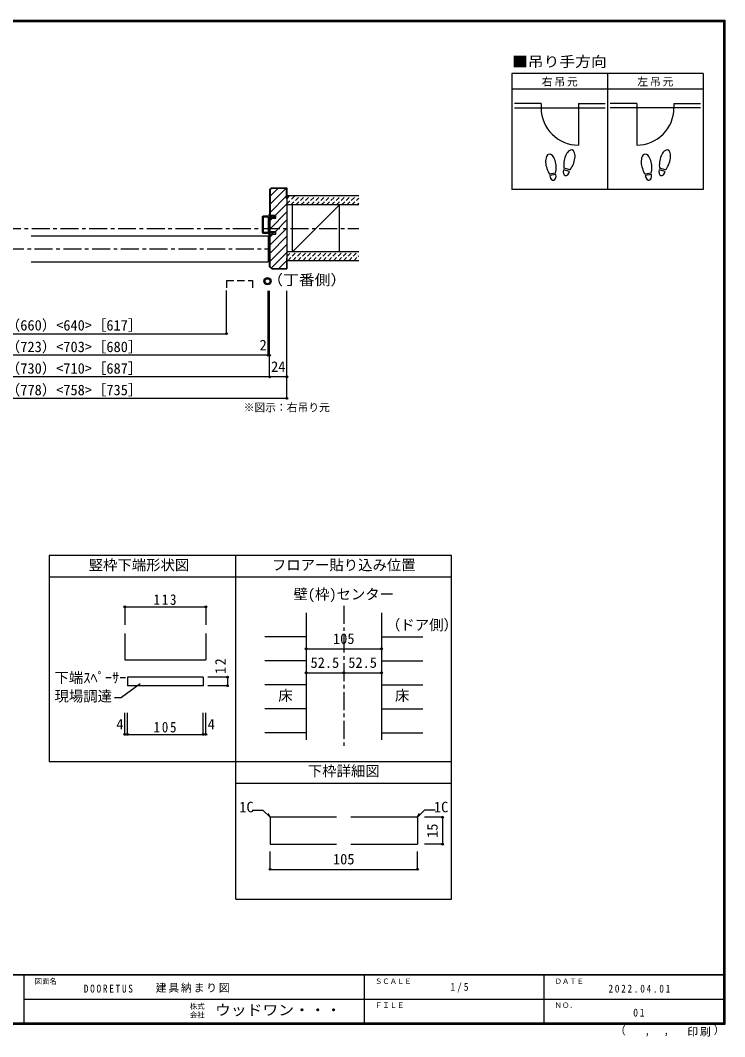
# Model space of a CAD drawing. Units: millimetres at full size, sheet at 1:5, with parts at other scales. Extents: x -973 to 977, y -718 to 696.
# Drawn here: x -3 to 977, y -718 to 696 of the extents above; entities that cross this region are included whole.
import ezdxf
from ezdxf.enums import TextEntityAlignment as Align

# ---------------------------------------------------------------- set-up
doc = ezdxf.new("R2010")
doc.units = ezdxf.units.MM
doc.header["$LTSCALE"] = 5
doc.header["$PDMODE"] = 32
doc.header["$PDSIZE"] = 2.5
for name, pattern in [('CHAIN1', [8, 5, -1, 1, -1]), ('DASHED1', [1.8, 1.2, -0.6]), ('DASHED2', [3, 2, -1])]:
    doc.linetypes.add(name, pattern=pattern)
for name, color, linetype in [('0-0_補助線', 7, 'Continuous'), ('0-1_通り芯', 4, 'CHAIN1'), ('0-3_仕上げ', 2, 'Continuous'), ('0-4_枠', 3, 'Continuous'), ('0-6_扉', 6, 'Continuous'), ('0-7_金物', 7, 'Continuous'), ('0-8_戸当り', 3, 'Continuous'), ('0-A_文字', 3, 'Continuous'), ('0-B_寸法', 7, 'Continuous'), ('0-C_ハッチ', 4, 'DASHED1'), ('1-4_枠', 3, 'Continuous'), ('1-B_寸法', 4, 'Continuous'), ('F-0_補助線', 7, 'Continuous'), ('F-1_枠', 6, 'Continuous'), ('F-A_文字', 7, 'Continuous')]:
    doc.layers.add(name, color=color, linetype=linetype)
doc.styles.add('ＭＳ ゴシック', font='')
doc.styles.get('ＭＳ ゴシック').set_extended_font_data('MS Gothic')

# ---------------------------------------------------------------- blocks, each defined once
blk = doc.blocks.new('01')
at = {"layer": '0-0_補助線'}
for p, q in [((-14.5, 0.346), (-14.5, -0.449)), ((-14.3, 0.346), (-14.3, -0.449)), ((-12.045, -0.049), (-14.178, 0.444)), ((-12, 0.146), (-14.133, 0.639)), ((-11.475, 5.146), (-12.298, 4.504)), ((-12.175, 4.146), (-11.475, 4.146)), ((-12.045, -0.049), (-11.993, 0.145)), ((-11.475, 0.146), (-12, 0.146)), ((-11.475, 7.146), (-11.475, 5.146)), ((-11.475, 4.146), (-11.475, 0.146)), ((-10.68, 7.55), (-9.257, 6.508)), ((-9.375, 6.146), (-10.075, 6.146)), ((-10.075, 3.146), (-10.075, 6.146)), ((-10.075, 3.146), (-9.252, 2.504)), ((-9.375, 2.146), (-10.075, 2.146)), ((-10.075, 0.146), (-10.075, 2.146)), ((-10.075, 0.146), (10.075, 0.146)), ((10.075, 3.146), (9.252, 2.504)), ((10.68, 7.55), (9.257, 6.508)), ((9.375, 6.146), (10.075, 6.146)), ((9.375, 2.146), (10.075, 2.146)), ((10.075, 3.146), (10.075, 6.146)), ((10.075, 0.146), (10.075, 2.146)), ((11.475, 7.146), (11.475, 5.146)), ((11.475, 5.146), (12.298, 4.504)), ((12.175, 4.146), (11.475, 4.146)), ((11.475, 4.146), (11.475, 0.146)), ((11.475, 0.146), (12, 0.146)), ((12.045, -0.049), (11.993, 0.145)), ((12, 0.146), (14.133, 0.639)), ((12.045, -0.049), (14.178, 0.444)), ((14.3, 0.346), (14.3, -0.449)), ((14.5, 0.346), (14.5, -0.449)), ((-14.265, -0.741), (-12.235, -1.196)), ((-14.222, -0.546), (-12.191, -1.001)), ((-12, -1.488), (-12, -8.854)), ((-11.8, -1.488), (-11.8, -8.854)), ((-11, -9.654), (11, -9.654)), ((11, -9.854), (-11, -9.854)), ((-10.6, -1.554), (-10.6, -8.154)), ((-10.3, -1.254), (10.3, -1.254)), ((-10.3, -8.454), (10.3, -8.454)), ((10.6, -1.554), (10.6, -8.154)), ((11.8, -1.488), (11.8, -8.854)), ((12, -1.488), (12, -8.854)), ((14.222, -0.546), (12.191, -1.001)), ((14.265, -0.741), (12.235, -1.196))]:
    blk.add_line(p, q, dxfattribs=at)
for centre, radius, start, end in [((-14.2, 0.346), 0.3, 77.00048, 180), ((-14.2, 0.346), 0.1, 77.00048, 180), ((-12.175, 4.346), 0.2, 127.96957, 270), ((-10.975, 7.146), 0.5, 53.78053, 180), ((-9.375, 6.346), 0.2, 270, 53.78053), ((-9.375, 2.346), 0.2, 270, 52.03043), ((9.375, 6.346), 0.2, 126.21947, 270), ((9.375, 2.346), 0.2, 127.96957, 270), ((10.975, 7.146), 0.5, 0, 126.21947), ((12.175, 4.346), 0.2, 270, 52.03043), ((14.2, 0.346), 0.3, 0, 102.99952), ((14.2, 0.346), 0.1, 0, 102.99952), ((-14.2, -0.449), 0.3, 180, 257.3929), ((-14.2, -0.449), 0.1, 180, 257.3929), ((-12.3, -1.488), 0.3, 0, 76.0718), ((-12.3, -1.488), 0.5, 0, 76.0718), ((-11, -8.854), 1, 180, 270), ((-11, -8.854), 0.8, 180, 270), ((-10.3, -1.554), 0.3, 90, 180), ((-10.3, -8.154), 0.3, 180, 270), ((10.3, -1.554), 0.3, 0, 90), ((10.3, -8.154), 0.3, 270, 0), ((11, -8.854), 1, 270, 0), ((11, -8.854), 0.8, 270, 0), ((12.3, -1.488), 0.5, 103.9282, 180), ((12.3, -1.488), 0.3, 103.9282, 180), ((14.2, -0.449), 0.1, 282.6071, 0), ((14.2, -0.449), 0.3, 282.6071, 0)]:
    blk.add_arc(centre, radius, start, end, dxfattribs=at)

msp = doc.modelspace()

# ---------------------------------------------------------------- linework, layer by layer
at = {"layer": '0-0_補助線', "color": 3}
msp.add_line((254.838, -156.826), (254.838, -193.786), dxfattribs=at)
at = {"layer": '0-0_補助線'}
for p, q in [((145.838, -217.695), (145.838, -229.695)), ((250.838, -217.695), (145.838, -217.695)), ((250.838, -217.695), (250.838, -229.695)), ((163.324, -226.9), (137.524, -246.25)), ((250.838, -229.695), (145.838, -229.695)), ((127.68, -246.25), (137.524, -246.25))]:
    msp.add_line(p, q, dxfattribs=at)
at = {"layer": '0-0_補助線', "color": 4}
for p, q in [((284.728, -217.695), (257.646, -217.695)), ((284.728, -217.695), (284.728, -229.695)), ((284.728, -229.695), (257.646, -229.695))]:
    msp.add_line(p, q, dxfattribs=at)
at = {"layer": '0-0_補助線', "color": 3}
msp.add_lwpolyline([(141.838, -156.826), (141.838, -193.786), (254.838, -193.786)], dxfattribs=at)
at = {"layer": '0-0_補助線'}
for p in [(284.728, -217.695), (284.728, -229.695)]:
    msp.add_point(p, dxfattribs=at)
at = {"layer": '0-1_通り芯'}
for p, q in [((-467.5, 406.5), (467.5, 406.5)), ((-343.5, 378), (343.5, 378)), ((446.653, -118.5), (446.653, -315.007))]:
    msp.add_line(p, q, dxfattribs=at)
at = {"layer": '0-3_仕上げ'}
for p, q in [((467.5, 451.5), (367.5, 451.5)), ((467.5, 439), (367.5, 439)), ((467.5, 374), (367.5, 374)), ((467.5, 361.5), (367.5, 361.5))]:
    msp.add_line(p, q, dxfattribs=at)
at = {"layer": '0-3_仕上げ', "color": 3}
for p, q in [((375.5, 374), (375.5, 439)), ((440.5, 374), (440.5, 439))]:
    msp.add_line(p, q, dxfattribs=at)
at = {"layer": '0-3_仕上げ', "color": 7}
msp.add_line((440.5, 439), (375.5, 374), dxfattribs=at)
at = {"layer": '0-3_仕上げ', "color": 4}
for p, q in [((394.153, -161.801), (336.653, -161.801)), ((499.153, -161.801), (556.653, -161.801)), ((394.153, -195.103), (336.653, -195.103)), ((499.153, -195.103), (556.653, -195.103)), ((394.153, -228.404), (336.653, -228.404)), ((499.153, -228.404), (556.653, -228.404)), ((394.153, -261.706), (336.653, -261.706)), ((499.153, -261.706), (556.653, -261.706)), ((394.153, -295.007), (336.653, -295.007)), ((499.153, -295.007), (556.653, -295.007))]:
    msp.add_line(p, q, dxfattribs=at)
at = {"layer": '0-4_枠'}
for p, q in [((346.328, 463), (343.5, 460.172)), ((343.5, 460.172), (343.5, 424.5)), ((346.536, 462.5), (344, 459.964)), ((344, 459.964), (344, 424.5)), ((346.328, 463), (367.5, 463)), ((346.536, 462.5), (367, 462.5)), ((367, 448), (367, 462.5)), ((367.5, 463), (367.5, 350)), ((367, 448), (367.5, 448)), ((343.5, 402.2), (343.5, 420.8)), ((343.5, 420.8), (352, 420.8)), ((344, 402.2), (344, 420.8)), ((343.5, 402.2), (352, 402.2)), ((343.5, 352.828), (343.5, 398.5)), ((343.5, 398.5), (352, 398.5)), ((344, 353.036), (344, 398.5)), ((352, 398.5), (352, 402.2)), ((367, 365), (367, 350.5)), ((367, 365), (367.5, 365)), ((346.328, 350), (343.5, 352.828)), ((346.536, 350.5), (344, 353.036)), ((346.328, 350), (367.5, 350)), ((346.536, 350.5), (367, 350.5)), ((394.153, -128.5), (394.153, -305.007)), ((499.153, -128.5), (499.153, -305.007))]:
    msp.add_line(p, q, dxfattribs=at)
msp.add_lwpolyline([(352, 420.8), (352, 424.5), (343.5, 424.5)], dxfattribs=at)
at = {"layer": '0-6_扉'}
for p, q in [((11.5, 396), (341.5, 396)), ((341.5, 396), (341.5, 360)), ((11.5, 360), (341.5, 360))]:
    msp.add_line(p, q, dxfattribs=at)
at = {"layer": '0-6_扉', "linetype": 'DASHED2'}
for p, q in [((283.505, 333.908), (319.505, 333.908)), ((283.505, 333.908), (283.505, 320)), ((319.505, 333.908), (319.505, 319.657))]:
    msp.add_line(p, q, dxfattribs=at)
at = {"layer": '0-7_金物'}
for radius in [5, 3.5]:
    msp.add_circle((340.549, 332.957), radius, dxfattribs=at)
at = {"layer": '0-8_戸当り', "color": 2}
for p, q in [((721.239, 580.308), (684.139, 580.308)), ((721.239, 580.308), (721.239, 574.008)), ((773.039, 580.308), (810.139, 580.308)), ((773.039, 580.308), (773.039, 522.208)), ((854.239, 580.308), (817.139, 580.308)), ((854.239, 580.308), (854.239, 522.208)), ((906.039, 580.308), (943.139, 580.308)), ((906.039, 580.308), (906.039, 574.008)), ((684.139, 574.008), (810.139, 574.008)), ((943.139, 574.008), (817.139, 574.008))]:
    msp.add_line(p, q, dxfattribs=at)
at = {"layer": '0-8_戸当り'}
for p, q in [((741.457, 483.378), (732.811, 481.853)), ((741.822, 481.31), (733.175, 479.785)), ((760.924, 485.706), (752.444, 487.978)), ((761.468, 487.735), (752.987, 490.007)), ((874.457, 483.378), (865.811, 481.853)), ((874.822, 481.31), (866.175, 479.785)), ((893.924, 485.706), (885.444, 487.978)), ((894.468, 487.735), (885.987, 490.007))]:
    msp.add_line(p, q, dxfattribs=at)
at = {"layer": '0-8_戸当り', "color": 2}
for centre, start, end in [((773.039, 574.008), 180, 270), ((854.239, 574.008), 270, 0)]:
    msp.add_arc(centre, 51.8, start, end, dxfattribs=at)
at = {"layer": '0-8_戸当り'}
for centre, major_axis, ratio, start_param, end_param in [((734.795, 495.877), (-2.445, 13.867), 0.5, 4.34059143, 8.22577918), ((760.713, 501.878), (3.644, 13.601), 0.5, 4.34059143, 8.22577918), ((867.795, 495.877), (-2.445, 13.867), 0.5, 4.34059143, 8.22577918), ((893.713, 501.878), (3.644, 13.601), 0.5, 4.34059143, 8.22577918), ((760.609, 501.489), (4.416, 16.48), 0.4, 1.85063327, 2.44287679), ((760.609, 501.489), (4.416, 16.48), 0.4, 3.84030852, 4.43255203), ((893.609, 501.489), (4.416, 16.48), 0.4, 1.85063327, 2.44287679), ((893.609, 501.489), (4.416, 16.48), 0.4, 3.84030852, 4.43255203), ((734.865, 495.481), (-2.963, 16.802), 0.4, 1.85063327, 2.44287679), ((737.498, 480.548), (-1.27, 7.205), 0.6, 1.57079633, 4.71238898), ((734.865, 495.481), (-2.963, 16.802), 0.4, 3.84030852, 4.43255203), ((756.684, 486.842), (1.894, 7.067), 0.6, 1.57079633, 4.71238898), ((867.865, 495.481), (-2.963, 16.802), 0.4, 1.85063327, 2.44287679), ((870.498, 480.548), (-1.27, 7.205), 0.6, 1.57079633, 4.71238898), ((867.865, 495.481), (-2.963, 16.802), 0.4, 3.84030852, 4.43255203), ((889.684, 486.842), (1.894, 7.067), 0.6, 1.57079633, 4.71238898)]:
    msp.add_ellipse(centre, major_axis=major_axis, ratio=ratio, start_param=start_param, end_param=end_param, dxfattribs=at)
at = {"layer": '0-A_文字'}
for p, q in [((680.639, 621.667), (680.639, 460.667)), ((946.639, 621.667), (680.639, 621.667)), ((813.639, 621.667), (813.639, 460.667)), ((680.639, 600.667), (946.639, 600.667)), ((36.653, -48.5), (36.653, -335.007)), ((296.653, -48.5), (36.653, -48.5)), ((596.653, -48.5), (296.653, -48.5)), ((296.653, -335.007), (296.653, -48.5)), ((596.653, -526.5), (596.653, -48.5)), ((296.653, -78.5), (36.653, -78.5)), ((596.653, -78.5), (296.653, -78.5)), ((296.653, -526.5), (296.653, -335.007)), ((296.653, -365.007), (596.653, -365.007)), ((296.653, -526.5), (596.653, -526.5))]:
    msp.add_line(p, q, dxfattribs=at)
for points in [[(946.639, 621.667), (946.639, 460.667), (680.639, 460.667)], [(36.653, -335.007), (296.653, -335.007), (596.653, -335.007)]]:
    msp.add_lwpolyline(points, dxfattribs=at)
at = {"layer": '0-B_寸法', "color": 4}
for p, q in [((283.505, 260), (283.505, 320)), ((341.5, 230), (341.5, 319.657)), ((343.5, 200), (343.5, 319.657)), ((367.5, 170), (367.5, 319.657)), ((-333.5, 260), (283.505, 260)), ((343.5, 230), (-343.5, 230)), ((367.5, 200), (-367.5, 200)), ((367.5, 170), (-367.5, 170)), ((141.838, -119.894), (254.838, -119.894)), ((141.838, -119.894), (141.838, -144.894)), ((254.838, -119.894), (254.838, -144.894)), ((394.153, -178.452), (499.153, -178.452)), ((394.153, -211.753), (499.153, -211.753)), ((141.838, -297.343), (141.838, -267.335)), ((145.838, -297.343), (145.838, -267.335)), ((250.838, -297.343), (250.838, -267.335)), ((254.838, -297.343), (254.838, -267.335)), ((141.838, -297.343), (145.838, -297.343)), ((145.838, -297.343), (250.838, -297.343)), ((250.838, -297.343), (254.838, -297.343))]:
    msp.add_line(p, q, dxfattribs=at)
at = {"layer": '0-B_寸法'}
for p in [(283.505, 260), (341.5, 230), (343.5, 230), (343.5, 200), (367.5, 200), (367.5, 170), (141.838, -119.894), (254.838, -119.894), (394.153, -178.452), (499.153, -178.452), (394.153, -211.753), (446.653, -211.753), (499.153, -211.753), (141.838, -297.343), (145.838, -297.343), (250.838, -297.343), (254.838, -297.343)]:
    msp.add_point(p, dxfattribs=at)
at = {"layer": '0-C_ハッチ', "linetype": 'Continuous'}
for p, q in [((344, 439.912), (366.588, 462.5)), ((355.275, 462.5), (344, 451.225)), ((367, 451.598), (344, 428.598)), ((367.5, 440.784), (351.216, 424.5)), ((367.5, 429.47), (344, 405.97)), ((347.516, 420.8), (344, 417.284)), ((367.5, 418.157), (351.543, 402.2)), ((367.5, 406.843), (344, 383.343)), ((347.843, 398.5), (344, 394.657)), ((367.5, 395.529), (344, 372.029)), ((367.5, 384.216), (344, 360.716)), ((367.5, 372.902), (345.817, 351.219)), ((367, 361.088), (356.412, 350.5))]:
    msp.add_line(p, q, dxfattribs=at)
at = {"layer": '0-C_ハッチ'}
for p, q in [((367.5, 447.672), (371.328, 451.5)), ((367.5, 440.601), (378.399, 451.5)), ((372.97, 439), (385.47, 451.5)), ((380.041, 439), (392.541, 451.5)), ((387.112, 439), (399.612, 451.5)), ((394.183, 439), (406.683, 451.5)), ((401.255, 439), (413.755, 451.5)), ((408.326, 439), (420.826, 451.5)), ((415.397, 439), (427.897, 451.5)), ((422.468, 439), (434.968, 451.5)), ((429.539, 439), (442.039, 451.5)), ((436.61, 439), (449.11, 451.5)), ((443.681, 439), (456.181, 451.5)), ((450.752, 439), (463.252, 451.5)), ((457.823, 439), (467.5, 448.677)), ((464.894, 439), (467.5, 441.606)), ((367.5, 367.464), (374.036, 374)), ((368.607, 361.5), (381.107, 374)), ((375.678, 361.5), (388.178, 374)), ((382.749, 361.5), (395.249, 374)), ((389.821, 361.5), (402.321, 374)), ((396.892, 361.5), (409.392, 374)), ((403.963, 361.5), (416.463, 374)), ((411.034, 361.5), (423.534, 374)), ((418.105, 361.5), (430.605, 374)), ((425.176, 361.5), (437.676, 374)), ((432.247, 361.5), (444.747, 374)), ((439.318, 361.5), (451.818, 374)), ((446.389, 361.5), (458.889, 374)), ((453.46, 361.5), (465.96, 374)), ((460.531, 361.5), (467.5, 368.469))]:
    msp.add_line(p, q, dxfattribs=at)
at = {"layer": '1-4_枠'}
for p, q in [((344.86, -412.601), (344.153, -413.308)), ((344.153, -413.308), (344.153, -450.101)), ((436.653, -412.601), (344.86, -412.601)), ((548.446, -412.601), (456.653, -412.601)), ((548.446, -412.601), (549.153, -413.308)), ((549.153, -413.308), (549.153, -450.101)), ((344.153, -450.101), (436.653, -450.101)), ((456.653, -450.101), (549.153, -450.101))]:
    msp.add_line(p, q, dxfattribs=at)
at = {"layer": '1-B_寸法'}
for p, q in [((319.347, -402.601), (334.153, -402.601)), ((344.507, -412.955), (334.153, -402.601)), ((344.507, -412.955), (341.235, -407.287)), ((548.799, -412.955), (559.153, -402.601)), ((548.799, -412.955), (552.071, -407.287)), ((573.959, -402.601), (559.153, -402.601)), ((584.153, -412.601), (559.153, -412.601)), ((584.153, -412.601), (584.153, -450.101)), ((584.153, -450.101), (559.153, -450.101)), ((344.153, -485.101), (344.153, -460.101)), ((549.153, -485.101), (549.153, -460.101)), ((344.153, -485.101), (549.153, -485.101))]:
    msp.add_line(p, q, dxfattribs=at)
at = {"layer": '1-B_寸法', "color": 7}
for p in [(584.153, -412.601), (584.153, -450.101), (344.153, -485.101), (549.153, -485.101)]:
    msp.add_point(p, dxfattribs=at)
at = {"layer": 'F-1_枠'}
for p, q in [((-973.347, 695.833), (976.653, 695.833)), ((-973.347, 695), (976.653, 695)), ((-973.347, 694.167), (976.653, 694.167)), ((974.986, 695.833), (974.986, -700.833)), ((975.82, 695.833), (975.82, -700.833)), ((976.653, 695.833), (976.653, -700.833)), ((976.653, -631.667), (-973.347, -631.667)), ((976.653, -632.5), (-973.347, -632.5)), ((1.653, -632.5), (1.653, -699.167)), ((474.986, -632.5), (474.986, -699.167)), ((724.986, -632.5), (724.986, -699.167)), ((1.653, -665.833), (974.986, -665.834)), ((976.653, -699.167), (-973.347, -699.167)), ((976.653, -700), (-973.347, -700)), ((976.653, -700.833), (-973.347, -700.833))]:
    msp.add_line(p, q, dxfattribs=at)

# ---------------------------------------------------------------- block references
at = {"layer": '0-0_補助線', "xscale": -1, "rotation": 270}
msp.add_blockref('01', (343.354, 411.5), dxfattribs=at)

# ---------------------------------------------------------------- texts
at = {"layer": '0-0_補助線', "style": 'ＭＳ ゴシック'}
for s, p in [('下端ｽﾍﾟｰｻｰ', (44.152, -230.298)), ('現場調達', (44.152, -255.893))]:
    msp.add_text(s, height=14.66, dxfattribs=at).set_placement(p, align=Align.BOTTOM_LEFT)
at = {"layer": '0-0_補助線', "insert": (282.228, -213.122), "char_height": 14.66, "attachment_point": 7, "rotation": 90, "style": 'ＭＳ ゴシック'}
msp.add_mtext('\\T1.27;\\W0.95;12', dxfattribs=at)
at = {"layer": '0-A_文字', "color": 7, "style": 'ＭＳ ゴシック', "width": 1.1}
for s, p in [('■吊り手方向', (680.639, 626.667)), ('（丁番側）', (340.182, 323.105))]:
    msp.add_text(s, height=14.66, dxfattribs=at).set_placement(p, align=Align.BOTTOM_LEFT)
at = {"layer": '0-A_文字', "color": 7, "style": 'ＭＳ ゴシック'}
for s, height, p in [('※図示：右吊り元', 11, (307.305, 148.534)), ('竪枠下端形状図', 14.66, (91.653, -73.5)), ('フロアー貼り込み位置', 14.66, (346.653, -73.5)), ('壁(枠)センター', 14.66, (376.653, -114.091)), ('（ドア側）', 14.66, (505.431, -156.835)), ('床', 14.66, (355.403, -255.055)), ('床', 14.66, (517.903, -255.055)), ('下枠詳細図', 14.66, (396.653, -360.007))]:
    msp.add_text(s, height=height, dxfattribs=at).set_placement(p, align=Align.BOTTOM_LEFT)
at = {"layer": '0-A_文字', "color": 7, "char_height": 11, "attachment_point": 7, "style": 'ＭＳ ゴシック'}
for s, insert in [('\\T1.17;右吊元', (722.139, 603.667)), ('\\T1.17;左吊元', (855.139, 603.667))]:
    msp.add_mtext(s, dxfattribs=dict(at, insert=insert))
at = {"layer": '0-B_寸法', "style": 'ＭＳ ゴシック'}
for s, p in [('有効開口寸法＝730（660）<640>［617］', (-193.347, 260)), ('ＤＷ＝793（723）<703>［680］', (-113.347, 230)), ('2', (329.5, 232.5)), ('枠内＝800（730）<710>［687］', (-113.347, 200)), ('24', (345.5, 202.5)), ('枠外＝848（778）<758>［735］', (-113.347, 170)), ('105', (431.653, -175.952)), ('52.5', (400.403, -209.253)), ('52.5', (452.903, -209.253)), ('4', (130.199, -294.843)), ('4', (257.323, -294.843))]:
    msp.add_text(s, height=14.66, dxfattribs=at).set_placement(p, align=Align.BOTTOM_LEFT)
at = {"layer": '0-B_寸法', "char_height": 14.66, "attachment_point": 7, "style": 'ＭＳ ゴシック'}
for s, insert in [('\\T1.27;\\W0.9;113', (182.088, -117.394)), ('\\T1.27;\\W0.9;105', (182.088, -294.843))]:
    msp.add_mtext(s, dxfattribs=dict(at, insert=insert))
at = {"layer": '1-B_寸法', "color": 7, "style": 'ＭＳ ゴシック'}
for s, p in [('1C', (301.222, -410.101)), ('1C', (572.084, -410.101)), ('105', (431.653, -482.601))]:
    msp.add_text(s, height=14.66, dxfattribs=at).set_placement(p, align=Align.BOTTOM_LEFT)
msp.add_text('15', height=14.66, rotation=90, dxfattribs=at).set_placement((581.653, -441.351), align=Align.BOTTOM_LEFT)
at = {"layer": 'F-0_補助線', "char_height": 11, "attachment_point": 7, "style": 'ＭＳ ゴシック'}
for s, insert in [('\\T1.39;\\W0.85;DOORETUS', (84.986, -656.667)), ('\\T1.17;建具納まり図', (184.986, -656.667))]:
    msp.add_mtext(s, dxfattribs=dict(at, insert=insert))
at = {"layer": 'F-A_文字', "style": 'ＭＳ ゴシック'}
for s, height, p in [('図面名', 7.331, (16.653, -646.667)), ('ＳＣＡＬＥ', 7.331, (489.986, -646.667)), ('ＤＡＴＥ', 7.331, (739.986, -646.667)), ('株式', 7.331, (232.486, -681.5)), ('ＦＩＬＥ', 7.331, (489.986, -680)), ('ＮＯ．', 7.331, (739.986, -680.001)), ('会社', 7.331, (232.486, -693.5)), ('（', 11, (823.992, -718.052)), ('）', 11, (961.387, -717.355)), (',', 11, (865.199, -718.052)), (',', 11, (891.686, -717.588))]:
    msp.add_text(s, height=height, dxfattribs=at).set_placement(p, align=Align.BOTTOM_LEFT)
at = {"layer": 'F-A_文字', "style": 'ＭＳ ゴシック', "width": 1.1}
msp.add_text('ウッドワン・・・', height=14.66, dxfattribs=at).set_placement((267.486, -692.5), align=Align.BOTTOM_LEFT)
at = {"layer": 'F-A_文字', "char_height": 11, "attachment_point": 7, "style": 'ＭＳ ゴシック'}
for s, insert in [('\\T1.38;\\W0.9;1/5', (594.986, -656.667)), ('\\T1.39;\\W0.85;2022.04.01', (814.986, -656.667)), ('\\T1.36;\\W0.9;01', (849.361, -690.001)), ('\\T1.17;印刷', (924.678, -717.82))]:
    msp.add_mtext(s, dxfattribs=dict(at, insert=insert))

doc.saveas('drawing.dxf')
